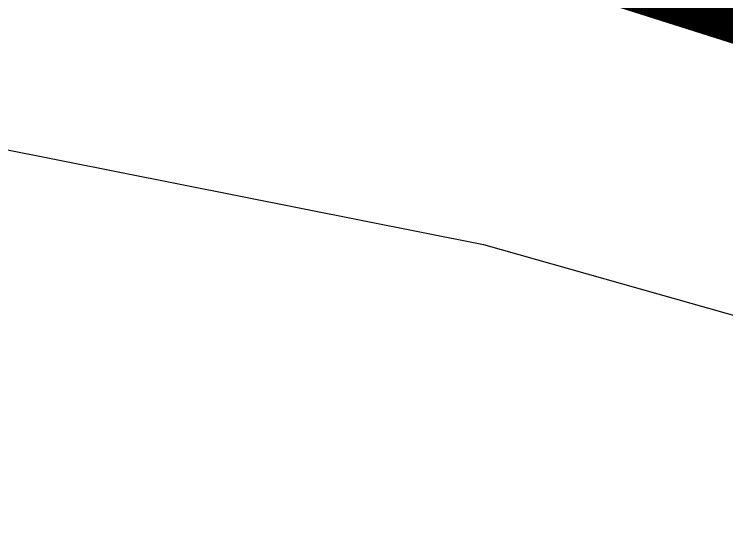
# Model space of a CAD drawing. Header units: metres. Extents: x 5050628 to 5051714, y 2427166 to 2427740.
# Drawn here: x 5051068.37 to 5051073.94, y 2427378.5 to 2427382.59 of the extents above; entities that cross this region are included whole.
import ezdxf

# ---------------------------------------------------------------- set-up
doc = ezdxf.new("R2010")
doc.units = ezdxf.units.M
doc.layers.add('DEFENSA_METALICA', color=252, linetype='Continuous', true_color=0xa9b0b6)
doc.layers.add('LEVANTAMIENTO', color=253, linetype='Continuous', true_color=0xbebebe)
doc.layers.add('ORTOFOTO', color=7, linetype='Continuous')
picture_1 = doc.add_image_def('image1.jpg', size_in_pixel=(6889, 5778))

msp = doc.modelspace()

# ---------------------------------------------------------------- linework, layer by layer
at = {"layer": 'DEFENSA_METALICA', "const_width": 0.3}
msp.add_lwpolyline([(5051055.8578, 2427388.2619), (5051073.8919, 2427382.5489), (5051074.8142, 2427382.2567), (5051075.7358, 2427381.9645), (5051076.6567, 2427381.6722), (5051077.5768, 2427381.3795), (5051078.496, 2427381.0863), (5051079.4139, 2427380.7926), (5051080.3312, 2427380.4979), (5051081.2474, 2427380.2021), (5051082.1626, 2427379.9051), (5051083.0766, 2427379.6068), (5051083.9894, 2427379.3068)], dxfattribs=at)
at = {"layer": 'LEVANTAMIENTO'}
msp.add_lwpolyline([(5051064.753, 2427382.244), (5051072.038, 2427380.793), (5051087.712, 2427376.353), (5051094.683, 2427372.998), (5051106.19, 2427367.151), (5051112.979, 2427363.436), (5051124.192, 2427357.234), (5051134.994, 2427351.195), (5051146.564, 2427345.044), (5051167.871, 2427335.319), (5051183.433, 2427327.425), (5051206.79, 2427314.716)], dxfattribs=at)

# ---------------------------------------------------------------- pictures from other files: only their frames are drawn
at = {"layer": 'ORTOFOTO'}
image = msp.add_image(picture_1, insert=(5050758.8887, 2427166.4673), size_in_units=(683.8504, 573.5647), dxfattribs=at)
image.dxf.flags = 11

doc.saveas('drawing.dxf')
